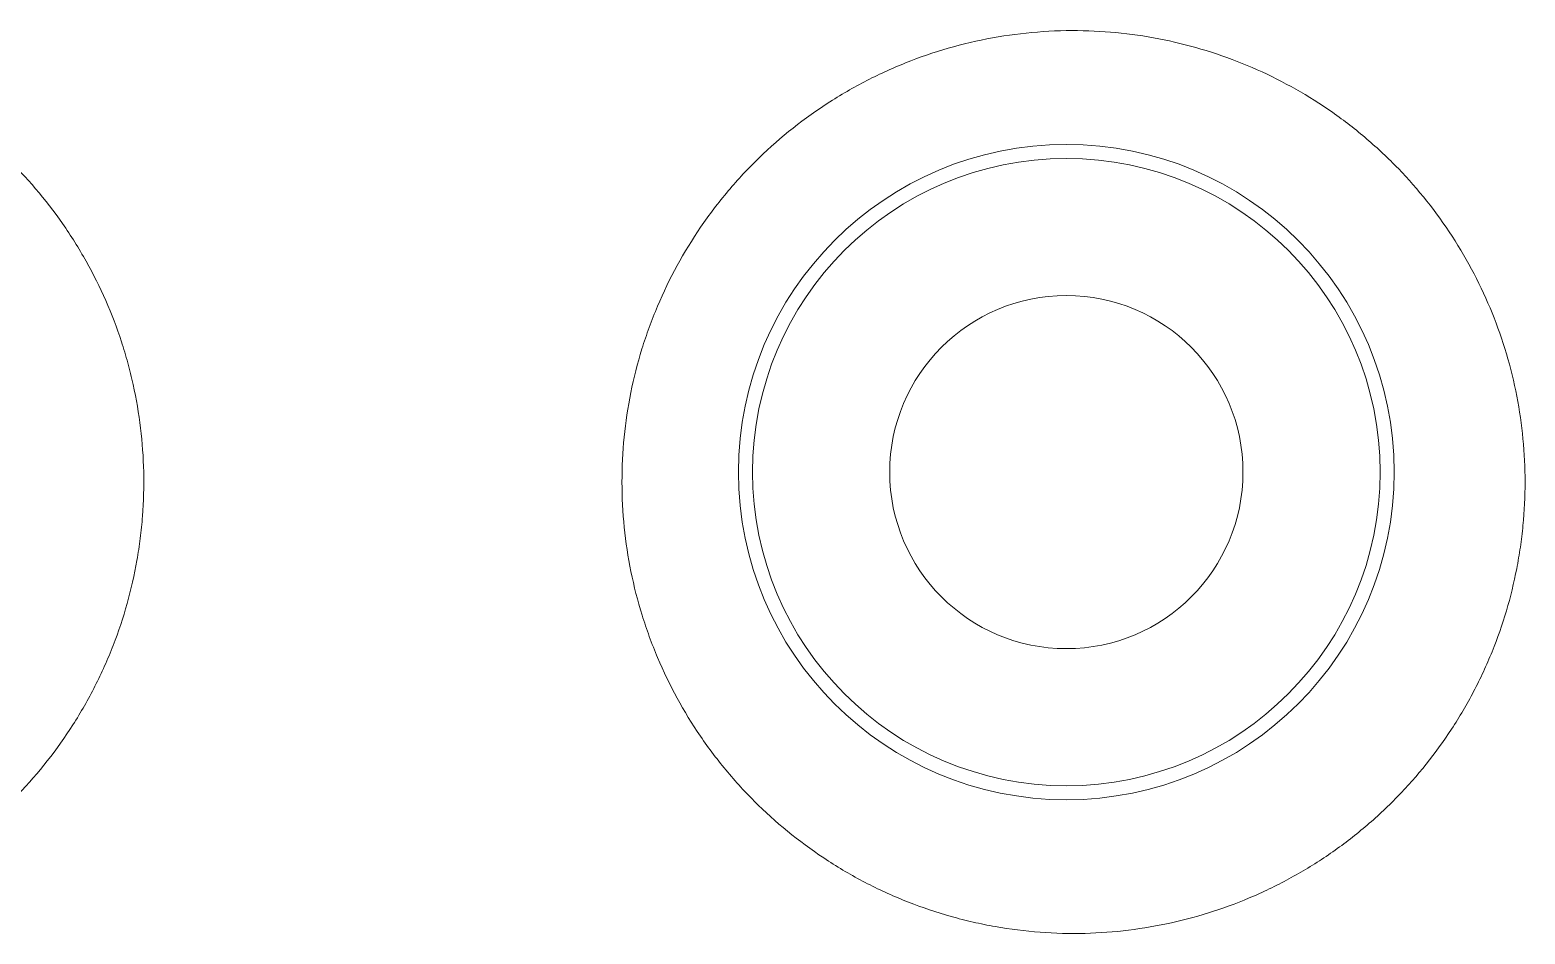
# Model space of a CAD drawing. Header units: inches. Extents: x 3778 to 56227, y -16914 to 35091.
# Drawn here: x 36282.073 to 36285.332, y -5196.869 to -5194.897 of the extents above; entities that cross this region are included whole.
import ezdxf

# ---------------------------------------------------------------- set-up
doc = ezdxf.new("R2010")
doc.units = ezdxf.units.IN
doc.header["$LTSCALE"] = 100
doc.header["$MEASUREMENT"] = 0
doc.layers.add('2-con', color=2, linetype='Continuous')
doc.layers.add('mark-B', color=2, linetype='Continuous', lineweight=20)

# ---------------------------------------------------------------- blocks, each defined once
blk = doc.blocks.new('무풍1way 일반')
at = {"layer": 'mark-B'}
for radius in [0.7146, 0.7146, 0.7146, 0.684, 0.385]:
    blk.add_circle((539.2174, -424.853), radius, dxfattribs=at)
for points, knots in [([(539.1685, -425.8153), (539.1051, -425.8131), (539.0427, -425.8048), (538.9506, -425.7836), (538.9201, -425.775), (538.8596, -425.7548), (538.8302, -425.7433), (538.7439, -425.7048), (538.6893, -425.6739), (538.6116, -425.6195), (538.5864, -425.6), (538.5384, -425.5589), (538.5155, -425.5374), (538.4502, -425.4697), (538.4111, -425.4206), (538.3418, -425.314), (538.3129, -425.2582), (538.2776, -425.171), (538.2672, -425.1414), (538.2493, -425.0809), (538.2416, -425.0499), (538.2235, -424.9567), (538.2175, -424.8942), (538.2175, -424.7998), (538.219, -424.7682), (538.2235, -424.7207), (538.2254, -424.7049), (538.23, -424.6735), (538.2327, -424.6579), (538.2478, -424.5804), (538.2657, -424.52), (538.2954, -424.4466), (538.3017, -424.432), (538.3151, -424.4031), (538.3222, -424.3887), (538.3443, -424.3464), (538.3603, -424.3191), (538.4121, -424.2398), (538.4516, -424.1904), (538.5073, -424.1331), (538.5187, -424.1219), (538.542, -424.1002), (538.5777, -424.0685), (538.6404, -424.0205), (538.6941, -423.987), (538.7358, -423.9638), (538.7499, -423.9563), (538.7785, -423.9421), (538.793, -423.9354), (538.866, -423.9035), (538.9261, -423.884), (539.0187, -423.8634), (539.0499, -423.858), (539.1134, -423.8502), (539.1451, -423.8479), (539.1767, -423.8471)], [0, 0, 0, 0, 0.0625, 0.0625, 0.09375, 0.09375, 0.125, 0.125, 0.1875, 0.1875, 0.21875, 0.21875, 0.25, 0.25, 0.3125, 0.3125, 0.375, 0.375, 0.40625, 0.40625, 0.4375, 0.4375, 0.5, 0.5, 0.53125, 0.53125, 0.546875, 0.546875, 0.5625, 0.5625, 0.625, 0.625, 0.640625, 0.640625, 0.65625, 0.65625, 0.6875, 0.6875, 0.75, 0.75, 0.765625, 0.765625, 0.78125, 0.8125, 0.84375, 0.84375, 0.859375, 0.859375, 0.875, 0.875, 0.9375, 0.9375, 0.96875, 0.96875, 1, 1, 1, 1]), ([(539.1685, -425.8153), (539.1051, -425.8131), (539.0427, -425.8048), (538.9506, -425.7836), (538.9201, -425.775), (538.8596, -425.7548), (538.8302, -425.7433), (538.7439, -425.7048), (538.6893, -425.6739), (538.6116, -425.6195), (538.5864, -425.6), (538.5384, -425.5589), (538.5155, -425.5374), (538.4502, -425.4697), (538.4111, -425.4206), (538.3418, -425.314), (538.3129, -425.2582), (538.2776, -425.171), (538.2672, -425.1414), (538.2493, -425.0809), (538.2416, -425.0499), (538.2235, -424.9567), (538.2175, -424.8942), (538.2175, -424.7998), (538.219, -424.7682), (538.2235, -424.7207), (538.2254, -424.7049), (538.23, -424.6735), (538.2327, -424.6579), (538.2478, -424.5804), (538.2657, -424.52), (538.2954, -424.4466), (538.3017, -424.432), (538.3151, -424.4031), (538.3222, -424.3887), (538.3443, -424.3464), (538.3603, -424.3191), (538.4121, -424.2398), (538.4516, -424.1904), (538.5073, -424.1331), (538.5187, -424.1219), (538.542, -424.1002), (538.5777, -424.0685), (538.6404, -424.0205), (538.6941, -423.987), (538.7358, -423.9638), (538.7499, -423.9563), (538.7785, -423.9421), (538.793, -423.9354), (538.866, -423.9035), (538.9261, -423.884), (539.0187, -423.8634), (539.0499, -423.858), (539.1134, -423.8502), (539.1451, -423.8479), (539.1767, -423.8471)], [0, 0, 0, 0, 0.0625, 0.0625, 0.09375, 0.09375, 0.125, 0.125, 0.1875, 0.1875, 0.21875, 0.21875, 0.25, 0.25, 0.3125, 0.3125, 0.375, 0.375, 0.40625, 0.40625, 0.4375, 0.4375, 0.5, 0.5, 0.53125, 0.53125, 0.546875, 0.546875, 0.5625, 0.5625, 0.625, 0.625, 0.640625, 0.640625, 0.65625, 0.65625, 0.6875, 0.6875, 0.75, 0.75, 0.765625, 0.765625, 0.78125, 0.8125, 0.84375, 0.84375, 0.859375, 0.859375, 0.875, 0.875, 0.9375, 0.9375, 0.96875, 0.96875, 1, 1, 1, 1]), ([(539.1767, -423.8471), (539.2423, -423.8455), (539.3075, -423.8504), (539.3885, -423.8647), (539.4047, -423.868), (539.4369, -423.8753), (539.4848, -423.8876), (539.5622, -423.9137), (539.6216, -423.9405), (539.6653, -423.9629), (539.6797, -423.9708), (539.7081, -423.9872), (539.7223, -423.9959), (539.7913, -424.0406), (539.8422, -424.0812), (539.9122, -424.1495), (539.9344, -424.1734), (539.9661, -424.2112), (539.9764, -424.2241), (539.9962, -424.2503), (540.0058, -424.2636), (540.0517, -424.331), (540.0829, -424.3881), (540.1147, -424.4635), (540.1208, -424.4788), (540.1321, -424.5097), (540.1373, -424.5254), (540.1519, -424.5724), (540.1599, -424.6041), (540.1794, -424.6998), (540.186, -424.7648), (540.1861, -424.8971), (540.1796, -424.9622), (540.1603, -425.0583), (540.1522, -425.0901), (540.1377, -425.1373), (540.1324, -425.1531), (540.121, -425.1842), (540.115, -425.1995), (540.083, -425.2754), (540.0517, -425.3328), (540.0053, -425.4007), (539.9956, -425.4141), (539.9756, -425.4404), (539.9652, -425.4534), (539.9332, -425.4914), (539.9107, -425.5155), (539.84, -425.584), (539.7886, -425.6249), (539.7187, -425.6696), (539.7045, -425.6782), (539.6758, -425.6946), (539.6322, -425.718), (539.5573, -425.7513), (539.4949, -425.7719), (539.4313, -425.7894), (539.3987, -425.7966), (539.3335, -425.8076), (539.3007, -425.8115), (539.2347, -425.8159), (539.2014, -425.8164), (539.1685, -425.8153)], [0, 0, 0, 0, 0.0625, 0.0625, 0.078125, 0.078125, 0.09375, 0.125, 0.15625, 0.15625, 0.171875, 0.171875, 0.1875, 0.1875, 0.25, 0.25, 0.28125, 0.28125, 0.296875, 0.296875, 0.3125, 0.3125, 0.375, 0.375, 0.390625, 0.390625, 0.40625, 0.40625, 0.4375, 0.4375, 0.5, 0.5, 0.5625, 0.5625, 0.59375, 0.59375, 0.609375, 0.609375, 0.625, 0.625, 0.6875, 0.6875, 0.703125, 0.703125, 0.71875, 0.71875, 0.75, 0.75, 0.8125, 0.8125, 0.828125, 0.828125, 0.84375, 0.875, 0.90625, 0.90625, 0.9375, 0.9375, 0.96875, 0.96875, 1, 1, 1, 1]), ([(539.1767, -423.8471), (539.2423, -423.8455), (539.3075, -423.8504), (539.3885, -423.8647), (539.4047, -423.868), (539.4369, -423.8753), (539.4848, -423.8876), (539.5622, -423.9137), (539.6216, -423.9405), (539.6653, -423.9629), (539.6797, -423.9708), (539.7081, -423.9872), (539.7223, -423.9959), (539.7913, -424.0406), (539.8422, -424.0812), (539.9122, -424.1495), (539.9344, -424.1734), (539.9661, -424.2112), (539.9764, -424.2241), (539.9962, -424.2503), (540.0058, -424.2636), (540.0517, -424.331), (540.0829, -424.3881), (540.1147, -424.4635), (540.1208, -424.4788), (540.1321, -424.5097), (540.1373, -424.5254), (540.1519, -424.5724), (540.1599, -424.6041), (540.1794, -424.6998), (540.186, -424.7648), (540.1861, -424.8971), (540.1796, -424.9622), (540.1603, -425.0583), (540.1522, -425.0901), (540.1377, -425.1373), (540.1324, -425.1531), (540.121, -425.1842), (540.115, -425.1995), (540.083, -425.2754), (540.0517, -425.3328), (540.0053, -425.4007), (539.9956, -425.4141), (539.9756, -425.4404), (539.9652, -425.4534), (539.9332, -425.4914), (539.9107, -425.5155), (539.84, -425.584), (539.7886, -425.6249), (539.7187, -425.6696), (539.7045, -425.6782), (539.6758, -425.6946), (539.6322, -425.718), (539.5573, -425.7513), (539.4949, -425.7719), (539.4313, -425.7894), (539.3987, -425.7966), (539.3335, -425.8076), (539.3007, -425.8115), (539.2347, -425.8159), (539.2014, -425.8164), (539.1685, -425.8153)], [0, 0, 0, 0, 0.0625, 0.0625, 0.078125, 0.078125, 0.09375, 0.125, 0.15625, 0.15625, 0.171875, 0.171875, 0.1875, 0.1875, 0.25, 0.25, 0.28125, 0.28125, 0.296875, 0.296875, 0.3125, 0.3125, 0.375, 0.375, 0.390625, 0.390625, 0.40625, 0.40625, 0.4375, 0.4375, 0.5, 0.5, 0.5625, 0.5625, 0.59375, 0.59375, 0.609375, 0.609375, 0.625, 0.625, 0.6875, 0.6875, 0.703125, 0.703125, 0.71875, 0.71875, 0.75, 0.75, 0.8125, 0.8125, 0.828125, 0.828125, 0.84375, 0.875, 0.90625, 0.90625, 0.9375, 0.9375, 0.96875, 0.96875, 1, 1, 1, 1]), ([(542.2298, -425.8164), (542.1647, -425.8175), (542.1006, -425.8122), (542.006, -425.795), (541.9747, -425.7877), (541.9127, -425.7701), (541.8818, -425.7596), (541.792, -425.7241), (541.7351, -425.6949), (541.6676, -425.6516), (541.6543, -425.6426), (541.6281, -425.6239), (541.6151, -425.6141), (541.5771, -425.5841), (541.5529, -425.5629), (541.4838, -425.4963), (541.4423, -425.4477), (541.3963, -425.3817), (541.3873, -425.3682), (541.3702, -425.3408), (541.3455, -425.2992), (541.3099, -425.2277), (541.2871, -425.1679), (541.2722, -425.1222), (541.2675, -425.1068), (541.259, -425.0757), (541.2551, -425.0599), (541.2377, -424.981), (541.2301, -424.9173), (541.2279, -424.8213), (541.2288, -424.7891), (541.2324, -424.7407), (541.2341, -424.7245), (541.2381, -424.6924), (541.2405, -424.6764), (541.2545, -424.597), (541.2718, -424.5352), (541.301, -424.46), (541.3072, -424.4451), (541.3205, -424.4155), (541.3275, -424.4007), (541.3495, -424.3572), (541.3655, -424.3292), (541.4175, -424.2478), (541.4573, -424.1971), (541.5136, -424.1384), (541.5252, -424.1268), (541.5489, -424.1045), (541.585, -424.0721), (541.6488, -424.0229), (541.7034, -423.9886), (541.7458, -423.9649), (541.7602, -423.9573), (541.7894, -423.9428), (541.8042, -423.9359), (541.8785, -423.9035), (541.9397, -423.8838), (542.0342, -423.8632), (542.0661, -423.8579), (542.1308, -423.8504), (542.1631, -423.8482), (542.2595, -423.8466), (542.3235, -423.8517), (542.403, -423.8661), (542.4189, -423.8694), (542.4505, -423.8767), (542.4974, -423.8888), (542.5733, -423.9145), (542.6316, -423.9408), (542.6745, -423.9627), (542.6886, -423.9704), (542.7166, -423.9865), (542.7305, -423.9949), (542.7985, -424.0385), (542.8486, -424.0782), (542.9177, -424.1447), (542.9397, -424.168), (542.9712, -424.2047), (542.9814, -424.2173), (543.0011, -424.2429), (543.0106, -424.2558), (543.0565, -424.3216), (543.0878, -424.3773), (543.1201, -424.4507), (543.1262, -424.4656), (543.1378, -424.4957), (543.1432, -424.511), (543.1583, -424.5571), (543.1667, -424.588), (543.1875, -424.6818), (543.1953, -424.7454), (543.1972, -424.8263), (543.1971, -424.8425), (543.1963, -424.8749), (543.1938, -424.9232), (543.1838, -425.0028), (543.1696, -425.0655), (543.1567, -425.1121), (543.1519, -425.1276), (543.1417, -425.1584), (543.1362, -425.1738), (543.1068, -425.2494), (543.0777, -425.3068), (543.0258, -425.3883), (543.0071, -425.4147), (542.977, -425.4531), (542.9666, -425.4657), (542.9453, -425.4902), (542.9344, -425.5022), (542.8785, -425.5605), (542.8295, -425.6023), (542.7498, -425.658), (542.722, -425.6754), (542.6655, -425.7071), (542.6076, -425.7358), (542.5475, -425.7586), (542.4861, -425.7785), (542.4548, -425.787), (542.3593, -425.8078), (542.2949, -425.8153), (542.2298, -425.8164)], [0, 0, 0, 0, 0.03125, 0.03125, 0.046875, 0.046875, 0.0625, 0.0625, 0.09375, 0.09375, 0.101563, 0.101563, 0.109375, 0.109375, 0.125, 0.125, 0.15625, 0.15625, 0.164063, 0.164063, 0.171875, 0.1875, 0.203125, 0.203125, 0.210938, 0.210938, 0.21875, 0.21875, 0.25, 0.25, 0.265625, 0.265625, 0.273438, 0.273438, 0.28125, 0.28125, 0.3125, 0.3125, 0.320313, 0.320313, 0.328125, 0.328125, 0.34375, 0.34375, 0.375, 0.375, 0.382813, 0.382813, 0.390625, 0.40625, 0.421875, 0.421875, 0.429688, 0.429688, 0.4375, 0.4375, 0.46875, 0.46875, 0.484375, 0.484375, 0.5, 0.5, 0.53125, 0.53125, 0.539063, 0.539063, 0.546875, 0.5625, 0.578125, 0.578125, 0.585938, 0.585938, 0.59375, 0.59375, 0.625, 0.625, 0.640625, 0.640625, 0.648438, 0.648438, 0.65625, 0.65625, 0.6875, 0.6875, 0.695313, 0.695313, 0.703125, 0.703125, 0.71875, 0.71875, 0.75, 0.75, 0.757813, 0.757813, 0.765625, 0.78125, 0.796875, 0.796875, 0.804688, 0.804688, 0.8125, 0.8125, 0.84375, 0.84375, 0.859375, 0.859375, 0.867188, 0.867188, 0.875, 0.875, 0.90625, 0.90625, 0.921875, 0.921875, 0.9375, 0.953125, 0.953125, 0.96875, 0.96875, 1, 1, 1, 1]), ([(542.2298, -425.8164), (542.1647, -425.8175), (542.1006, -425.8122), (542.006, -425.795), (541.9747, -425.7877), (541.9127, -425.7701), (541.8818, -425.7596), (541.792, -425.7241), (541.7351, -425.6949), (541.6676, -425.6516), (541.6543, -425.6426), (541.6281, -425.6239), (541.6151, -425.6141), (541.5771, -425.5841), (541.5529, -425.5629), (541.4838, -425.4963), (541.4423, -425.4477), (541.3963, -425.3817), (541.3873, -425.3682), (541.3702, -425.3408), (541.3455, -425.2992), (541.3099, -425.2277), (541.2871, -425.1679), (541.2722, -425.1222), (541.2675, -425.1068), (541.259, -425.0757), (541.2551, -425.0599), (541.2377, -424.981), (541.2301, -424.9173), (541.2279, -424.8213), (541.2288, -424.7891), (541.2324, -424.7407), (541.2341, -424.7245), (541.2381, -424.6924), (541.2405, -424.6764), (541.2545, -424.597), (541.2718, -424.5352), (541.301, -424.46), (541.3072, -424.4451), (541.3205, -424.4155), (541.3275, -424.4007), (541.3495, -424.3572), (541.3655, -424.3292), (541.4175, -424.2478), (541.4573, -424.1971), (541.5136, -424.1384), (541.5252, -424.1268), (541.5489, -424.1045), (541.585, -424.0721), (541.6488, -424.0229), (541.7034, -423.9886), (541.7458, -423.9649), (541.7602, -423.9573), (541.7894, -423.9428), (541.8042, -423.9359), (541.8785, -423.9035), (541.9397, -423.8838), (542.0342, -423.8632), (542.0661, -423.8579), (542.1308, -423.8504), (542.1631, -423.8482), (542.2595, -423.8466), (542.3235, -423.8517), (542.403, -423.8661), (542.4189, -423.8694), (542.4505, -423.8767), (542.4974, -423.8888), (542.5733, -423.9145), (542.6316, -423.9408), (542.6745, -423.9627), (542.6886, -423.9704), (542.7166, -423.9865), (542.7305, -423.9949), (542.7985, -424.0385), (542.8486, -424.0782), (542.9177, -424.1447), (542.9397, -424.168), (542.9712, -424.2047), (542.9814, -424.2173), (543.0011, -424.2429), (543.0106, -424.2558), (543.0565, -424.3216), (543.0878, -424.3773), (543.1201, -424.4507), (543.1262, -424.4656), (543.1378, -424.4957), (543.1432, -424.511), (543.1583, -424.5571), (543.1667, -424.588), (543.1875, -424.6818), (543.1953, -424.7454), (543.1972, -424.8263), (543.1971, -424.8425), (543.1963, -424.8749), (543.1938, -424.9232), (543.1838, -425.0028), (543.1696, -425.0655), (543.1567, -425.1121), (543.1519, -425.1276), (543.1417, -425.1584), (543.1362, -425.1738), (543.1068, -425.2494), (543.0777, -425.3068), (543.0258, -425.3883), (543.0071, -425.4147), (542.977, -425.4531), (542.9666, -425.4657), (542.9453, -425.4902), (542.9344, -425.5022), (542.8785, -425.5605), (542.8295, -425.6023), (542.7498, -425.658), (542.722, -425.6754), (542.6655, -425.7071), (542.6076, -425.7358), (542.5475, -425.7586), (542.4861, -425.7785), (542.4548, -425.787), (542.3593, -425.8078), (542.2949, -425.8153), (542.2298, -425.8164)], [0, 0, 0, 0, 0.03125, 0.03125, 0.046875, 0.046875, 0.0625, 0.0625, 0.09375, 0.09375, 0.101563, 0.101563, 0.109375, 0.109375, 0.125, 0.125, 0.15625, 0.15625, 0.164063, 0.164063, 0.171875, 0.1875, 0.203125, 0.203125, 0.210938, 0.210938, 0.21875, 0.21875, 0.25, 0.25, 0.265625, 0.265625, 0.273438, 0.273438, 0.28125, 0.28125, 0.3125, 0.3125, 0.320313, 0.320313, 0.328125, 0.328125, 0.34375, 0.34375, 0.375, 0.375, 0.382813, 0.382813, 0.390625, 0.40625, 0.421875, 0.421875, 0.429688, 0.429688, 0.4375, 0.4375, 0.46875, 0.46875, 0.484375, 0.484375, 0.5, 0.5, 0.53125, 0.53125, 0.539063, 0.539063, 0.546875, 0.5625, 0.578125, 0.578125, 0.585938, 0.585938, 0.59375, 0.59375, 0.625, 0.625, 0.640625, 0.640625, 0.648438, 0.648438, 0.65625, 0.65625, 0.6875, 0.6875, 0.695313, 0.695313, 0.703125, 0.703125, 0.71875, 0.71875, 0.75, 0.75, 0.757813, 0.757813, 0.765625, 0.78125, 0.796875, 0.796875, 0.804688, 0.804688, 0.8125, 0.8125, 0.84375, 0.84375, 0.859375, 0.859375, 0.867188, 0.867188, 0.875, 0.875, 0.90625, 0.90625, 0.921875, 0.921875, 0.9375, 0.953125, 0.953125, 0.96875, 0.96875, 1, 1, 1, 1])]:
    blk.add_open_spline(points, degree=3, knots=knots, dxfattribs=at)
blk = doc.blocks.new('dpdjzjs')
at = {"layer": 'mark-B', "rotation": 180}
blk.add_blockref('무풍1way 일반', (172794.4147, 96209.7275), dxfattribs=at)

msp = doc.modelspace()

# ---------------------------------------------------------------- block references
at = {"layer": '2-con'}
msp.add_blockref('dpdjzjs', (-135970.8648, -101830.4424), dxfattribs=at)

doc.saveas('drawing.dxf')
